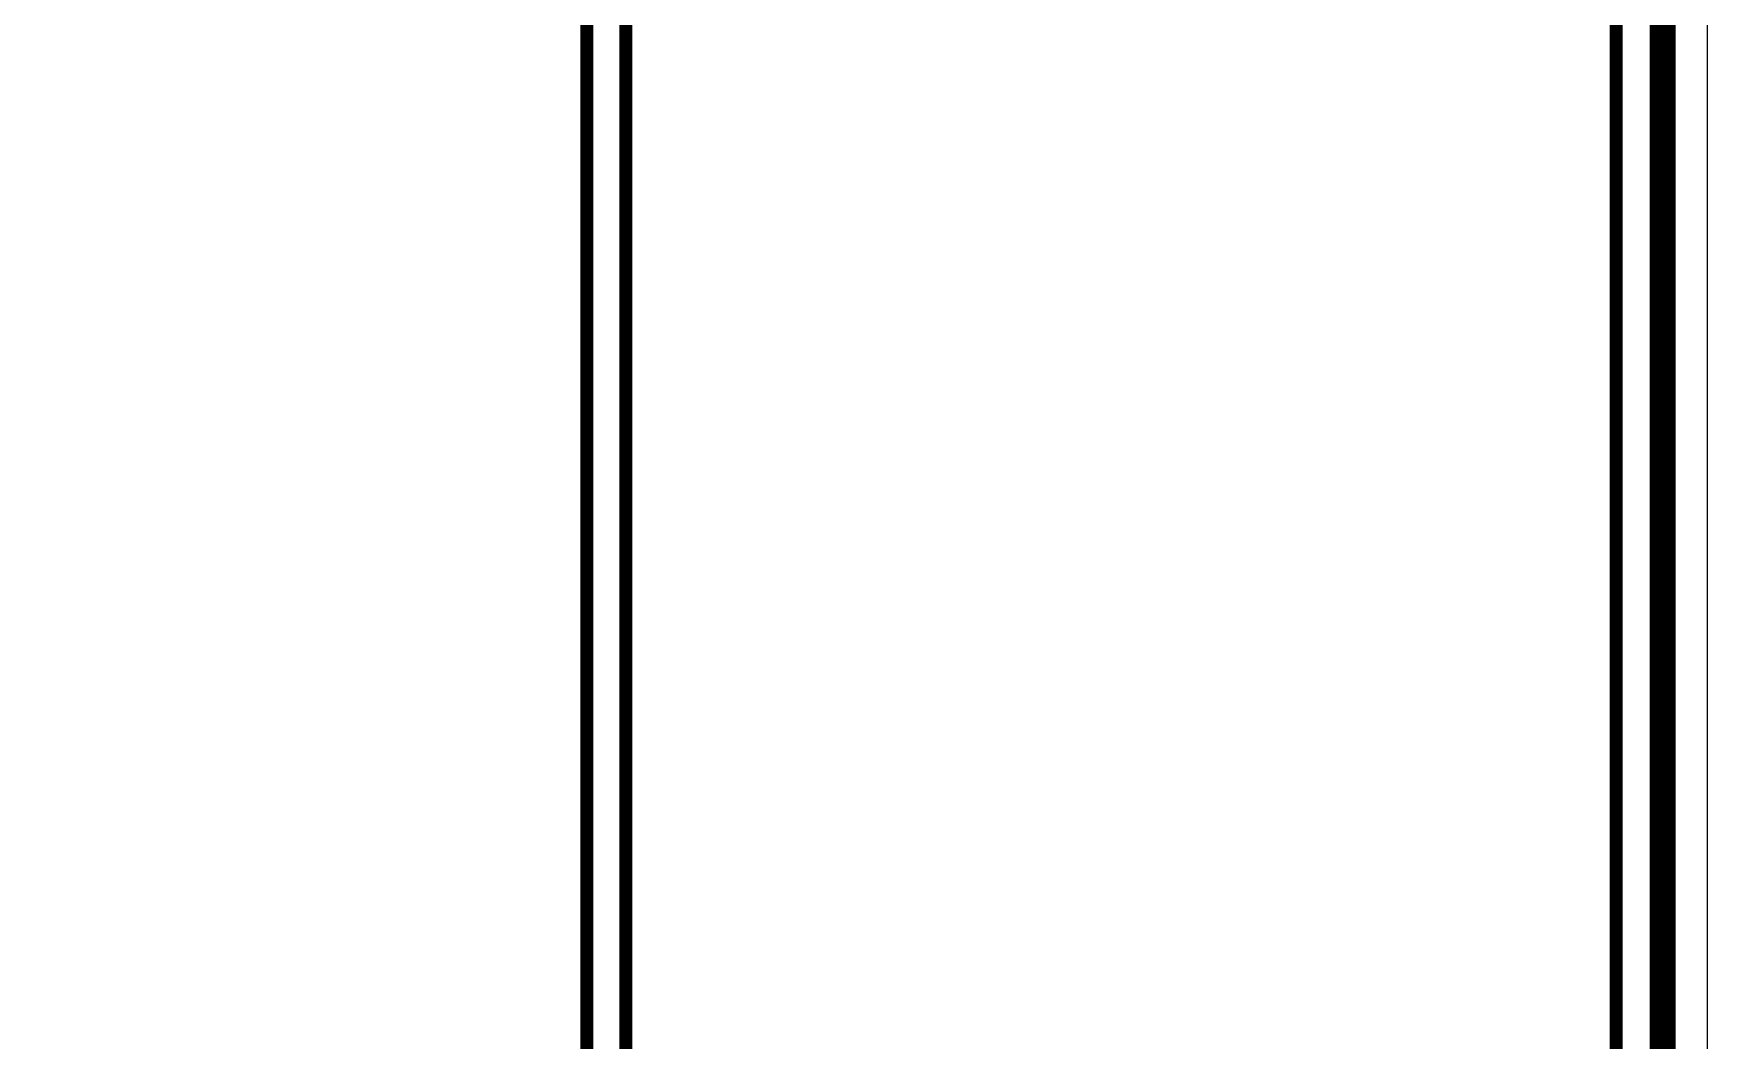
# Model space of a CAD drawing. Header units: centimetres. Extents: x 7997 to 116674, y 1017 to 13844.
# Drawn here: x 63041 to 63812, y 9349 to 9813 of the extents above; entities that cross this region are included whole.
import ezdxf

# ---------------------------------------------------------------- set-up
doc = ezdxf.new("R2010")
doc.units = ezdxf.units.CM
doc.header["$LTSCALE"] = 200
doc.layers.add('DIM', color=11, linetype='Continuous')
doc.layers.add('HA', color=251, linetype='Continuous', lineweight=0)

# ---------------------------------------------------------------- blocks, each defined once
blk = doc.blocks.new('08-TITLE SHEET-selattin', base_point=(45714.8, -203081.4))
at = {"color": 0}
blk.add_lwpolyline([(51244.8, -203081.4), (45714.8, -203081.4), (45714.8, -206921.4), (51244.8, -206921.4)], close=True, dxfattribs=at)
at = {"color": 0, "linetype": 'ByBlock', "const_width": 17}
blk.add_lwpolyline([(45744.3, -206891.9), (51215.3, -206891.9), (51215.3, -203110.8), (45744.3, -203110.8)], close=True, dxfattribs=at)
at = {"color": 0, "linetype": 'ByBlock', "const_width": 8.52}
blk.add_lwpolyline([(50507.6, -203110.8), (50507.6, -206891.9)], dxfattribs=at)
blk.add_lwpolyline([(50575.9, -205460.8), (51142.1, -205460.8, 0.414214), (51184.7, -205418.3), (51184.7, -204045.6, 0.414214), (51142.1, -204003), (50575.9, -204003, 0.414214), (50533.3, -204045.6), (50533.3, -205418.3, 0.414214)], format="xyb", close=True, dxfattribs=at)
at = {"layer": 'HA', "ltscale": 1.2}
blk.add_lwpolyline([(45714.8, -203081.4), (51244.8, -203081.4), (51244.8, -206921.4), (45714.8, -206921.4)], close=True, dxfattribs=at)

msp = doc.modelspace()

# ---------------------------------------------------------------- linework, layer by layer
at = {"linetype": 'Continuous'}
msp.add_lwpolyline([(59940.7173, 8084.0841), (63811.7173, 8084.0841), (63811.7173, 10772.0841), (59940.7173, 10772.0841)], close=True, dxfattribs=at)

# ---------------------------------------------------------------- block references
at = {"layer": 'DIM', "color": 0, "linetype": 'Continuous', "xscale": 0.7000000000000026, "yscale": 0.7000000000000026, "zscale": 0.7000000000000026}
msp.add_blockref('08-TITLE SHEET-selattin', (59940.7173, 10772.0841), dxfattribs=at)

doc.saveas('drawing.dxf')
